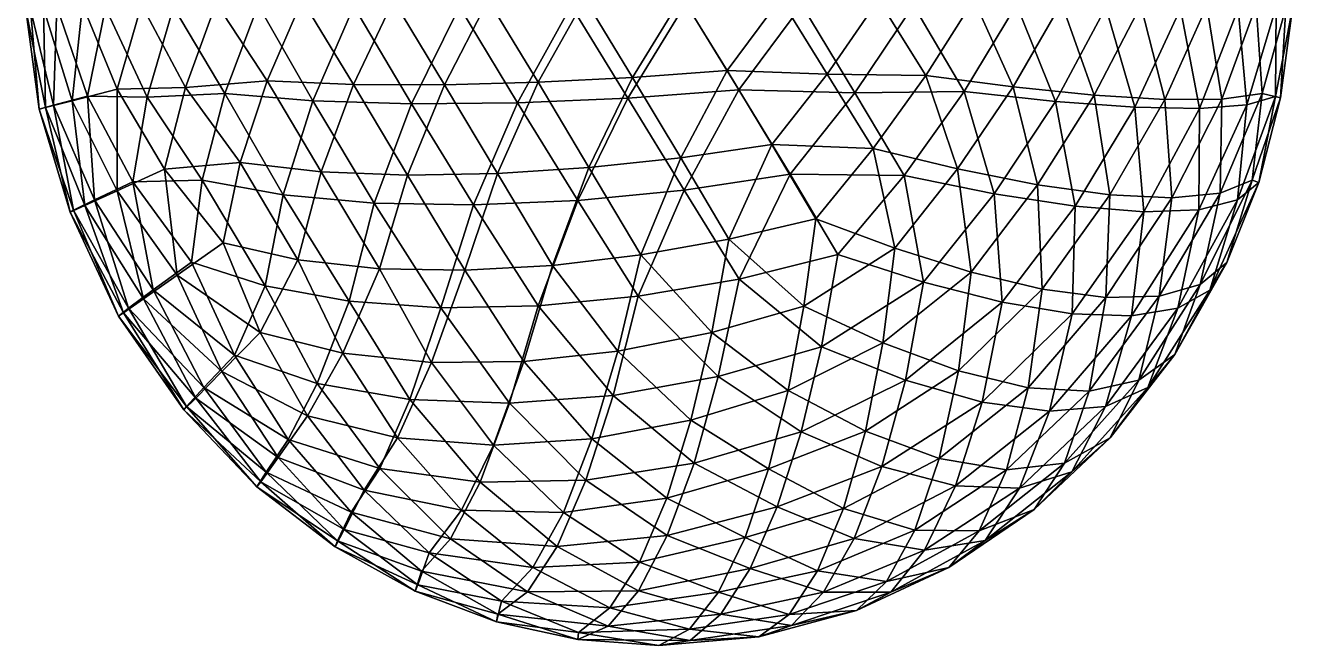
# Model space of a CAD drawing. Header units: inches. Extents: x -54 to 44, y -27 to 79.
# Drawn here: x -54 to 44.4, y -26.7 to 21.5 of the extents above; entities that cross this region are included whole.
import ezdxf

# ---------------------------------------------------------------- set-up
doc = ezdxf.new("R2010")
doc.units = ezdxf.units.IN
doc.header["$MEASUREMENT"] = 0

msp = doc.modelspace()

# ---------------------------------------------------------------- meshes
at = {"color": 16}
mesh = msp.add_polyface(dxfattribs=at)
corners = [(-41.112, 3.052, 362.147), (-40.28, 9.438, 367.464), (-45.675, 9.293, 359.608), (-38.541, 16.155, 371.897), (-44.573, 15.867, 364.758), (-49.194, 15.965, 356.4), (-35.949, 23.032, 375.38), (-42.512, 22.862, 368.993), (-47.794, 22.814, 361.355), (-51.576, 22.9, 352.575), (-39.507, 30.098, 372.212), (-45.322, 30.162, 365.319), (-49.8, 30.104, 357.28), (-52.753, 29.921, 348.195), (-38.67, 4.561, 296.868), (-43.212, 10.283, 300.451), (-37.332, 10.806, 289.007), (-46.892, 16.484, 304.821), (-41.598, 16.631, 293.07), (-49.59, 23.043, 309.812), (-44.998, 23.04, 297.997), (-39.195, 23.169, 286.654), (-35.246, 17.136, 282.07), (-51.201, 29.813, 315.247), (-47.364, 29.913, 303.639), (-42.222, 29.887, 292.237), (-35.39, 1.211, 367.464), (-52.604, 22.791, 321.361), (-53.498, 29.982, 326.883), (-53.982, 22.679, 332.502), (-54.027, 30.019, 337.945), (-53.633, 22.717, 342.969), (-50.394, 15.587, 316.109), (-52.453, 15.063, 327.16), (-52.946, 14.952, 337.685), (-51.842, 15.26, 347.478), (-46.907, 8.6, 311.312), (-49.399, 7.462, 322.095), (-50.55, 6.951, 332.502), (-50.296, 7.102, 342.318), (-48.646, 7.901, 351.39), (-42.233, 2.062, 307.16), (-44.854, 0.208, 317.501), (-46.401, -0.878, 327.608), (-46.795, -1.122, 337.262), (-46.016, -0.511, 346.307), (-44.097, 0.91, 354.63)]
mesh.append_faces([[corners[k] for k in face] for face in [(0, 1, 2, 0), (1, 3, 4, 1), (1, 4, 2, 1), (2, 4, 5, 2), (3, 6, 7, 3), (3, 7, 4, 3), (4, 7, 8, 4), (4, 8, 5, 4), (5, 8, 9, 5), (6, 10, 7, 6), (7, 11, 8, 7), (8, 12, 9, 8), (9, 12, 13, 9), (14, 15, 16, 14), (15, 17, 18, 15), (15, 18, 16, 15), (17, 19, 20, 17), (17, 20, 18, 17), (18, 20, 21, 18), (18, 21, 22, 18), (19, 23, 24, 19), (19, 24, 20, 19), (20, 25, 21, 20), (1, 0, 26, 1), (23, 19, 27, 23), (28, 27, 29, 28), (30, 29, 31, 30), (13, 31, 9, 13), (19, 17, 32, 19), (19, 32, 27, 19), (27, 32, 33, 27), (27, 33, 29, 27), (29, 33, 34, 29), (29, 34, 31, 29), (31, 34, 35, 31), (31, 35, 9, 31), (9, 35, 5, 9), (17, 15, 36, 17), (17, 36, 32, 17), (32, 36, 37, 32), (32, 37, 33, 32), (33, 37, 38, 33), (33, 38, 34, 33), (34, 38, 39, 34), (34, 39, 35, 34), (35, 39, 40, 35), (35, 40, 5, 35), (5, 40, 2, 5), (15, 14, 41, 15), (15, 41, 36, 15), (36, 41, 42, 36), (36, 42, 37, 36), (37, 42, 43, 37), (37, 43, 38, 37), (38, 43, 44, 38), (38, 44, 39, 38), (39, 44, 45, 39), (39, 45, 40, 39), (40, 45, 46, 40), (40, 46, 2, 40), (2, 46, 0, 2)]], dxfattribs={"vtx3": -1, "color": 16})
mesh = msp.add_polyface(dxfattribs=at)
corners = [(-35.79, -2.407, 300.451), (-42.233, 2.062, 307.16), (-38.67, 4.561, 296.868), (-32.849, 3.236, 289.007), (-7.995, -3.853, 278.801), (-13.076, 2.807, 272.19), (-6.209, 3.624, 269.743), (-37.332, 10.806, 289.007), (-41.598, 16.631, 293.07), (-35.246, 17.136, 282.07), (-39.195, 23.169, 286.654), (-32.518, 23.404, 276.371), (-36.08, 29.748, 281.563), (-32.573, 29.919, 377.854), (-35.949, 23.032, 375.38), (-28.499, 22.911, 380.291), (-38.541, 16.155, 371.897), (-31.684, 15.602, 377.193), (-24.021, 15.367, 381.225), (-20.301, 22.894, 383.789), (-15.785, 15.438, 383.904), (-11.615, 22.975, 385.783), (-7.224, 15.801, 385.162), (-2.714, 23.148, 386.216), (-40.28, 9.438, 367.464), (-34.011, 8.29, 372.906), (-26.922, 7.653, 377.263), (-19.219, 7.517, 380.456), (-11.117, 7.86, 382.418), (-2.842, 8.663, 383.102), (1.41, 16.442, 384.965), (-35.39, 1.211, 367.464), (-28.878, 0.036, 371.897), (-21.753, -0.476, 375.38), (-14.2, -0.344, 377.854), (-6.411, 0.407, 379.273), (-29.253, 29.515, 272.19), (-25.434, 23.37, 267.966), (-3.039, 23.673, 257.255), (-6.859, 17.41, 259.204), (-10.57, 23.518, 258.058), (-14.195, 17.034, 261.507), (-18.065, 23.414, 261.717), (-21.461, 16.836, 266.318), (-28.539, 16.853, 273.318), (-3.119, 11.167, 262.961), (-10.244, 10.418, 264.192), (-17.345, 9.955, 267.676), (-24.328, 9.822, 273.199), (-31.055, 10.083, 280.441), (-19.886, 2.426, 276.371), (-26.527, 2.544, 282.07)]
mesh.append_faces([[corners[k] for k in face] for face in [(0, 1, 2, 0), (0, 2, 3, 0), (4, 5, 6, 4), (7, 8, 9, 7), (9, 10, 11, 9), (10, 12, 11, 10), (13, 14, 15, 13), (14, 16, 17, 14), (14, 17, 15, 14), (15, 17, 18, 15), (15, 18, 19, 15), (19, 18, 20, 19), (19, 20, 21, 19), (21, 20, 22, 21), (21, 22, 23, 21), (16, 24, 25, 16), (16, 25, 17, 16), (17, 25, 26, 17), (17, 26, 18, 17), (18, 26, 27, 18), (18, 27, 20, 18), (20, 27, 28, 20), (20, 28, 22, 20), (22, 28, 29, 22), (22, 29, 30, 22), (24, 31, 25, 24), (25, 31, 32, 25), (25, 32, 26, 25), (26, 32, 33, 26), (26, 33, 27, 26), (27, 33, 34, 27), (27, 34, 28, 27), (28, 34, 35, 28), (28, 35, 29, 28), (36, 37, 11, 36), (38, 39, 40, 38), (40, 39, 41, 40), (40, 41, 42, 40), (42, 41, 43, 42), (42, 43, 37, 42), (37, 43, 44, 37), (37, 44, 11, 37), (11, 44, 9, 11), (39, 45, 46, 39), (39, 46, 41, 39), (41, 46, 47, 41), (41, 47, 43, 41), (43, 47, 48, 43), (43, 48, 44, 43), (44, 48, 49, 44), (44, 49, 9, 44), (9, 49, 7, 9), (45, 6, 46, 45), (46, 6, 5, 46), (46, 5, 47, 46), (47, 5, 50, 47), (47, 50, 48, 47), (48, 50, 51, 48), (48, 51, 49, 48), (49, 51, 3, 49), (49, 3, 7, 49), (7, 3, 2, 7)]], dxfattribs={"vtx3": -1, "color": 16})
mesh = msp.add_polyface(dxfattribs=at)
corners = [(9.094, 3.652, 378.852), (14.233, 9.796, 379.608), (5.379, 9.903, 382.492), (18.897, 16.304, 379.273), (10.41, 16.216, 382.912), (1.41, 16.442, 384.965), (22.968, 23.056, 377.854), (14.962, 22.986, 382.192), (6.306, 23.019, 385.006), (-2.714, 23.148, 386.216), (18.894, 30.086, 380.291), (10.695, 30.136, 383.789), (2.009, 30.075, 385.783), (7.378, 6.429, 270.473), (3.968, 12.186, 264.059), (11.824, 11.881, 269.16), (0.481, 17.945, 259.568), (8.274, 17.652, 263.303), (15.93, 17.562, 269.743), (-3.039, 23.673, 257.255), (4.642, 23.542, 259.492), (12.247, 23.466, 264.596), (19.647, 23.46, 272.19), (0.965, 29.531, 258.058), (8.459, 29.616, 261.717), (15.829, 29.627, 267.966), (26.343, 29.922, 375.38), (29.902, 22.832, 372.212), (25.991, 15.541, 374.32), (21.238, 8.365, 375.24), (27.515, 7.404, 369.735), (32.154, 15.091, 368.154), (15.742, 1.513, 374.921), (21.868, -0.046, 369.969), (27.306, -0.946, 364.07), (-7.224, 15.801, 385.162), (-2.842, 8.663, 383.102), (-6.411, 0.407, 379.273), (1.419, 1.748, 379.608), (-6.859, 17.41, 259.204), (-3.119, 11.167, 262.961), (0.632, 4.835, 269.16), (-6.209, 3.624, 269.743), (22.913, 29.55, 276.371), (26.474, 23.183, 281.563), (29.002, 16.03, 287.949), (22.719, 16.677, 278.127), (24.594, 9.075, 285.497), (18.384, 10.308, 276.605), (30.228, 8.29, 295.38), (24.969, 0.969, 294.082), (19.437, 2.295, 285.129), (13.514, 4.158, 277.135)]
mesh.append_faces([[corners[k] for k in face] for face in [(0, 1, 2, 0), (1, 3, 4, 1), (1, 4, 2, 1), (2, 4, 5, 2), (3, 6, 7, 3), (3, 7, 4, 3), (4, 7, 8, 4), (4, 8, 5, 4), (5, 8, 9, 5), (6, 10, 7, 6), (7, 11, 8, 7), (8, 12, 9, 8), (13, 14, 15, 13), (14, 16, 17, 14), (14, 17, 15, 14), (15, 17, 18, 15), (16, 19, 20, 16), (16, 20, 17, 16), (17, 20, 21, 17), (17, 21, 18, 17), (18, 21, 22, 18), (19, 23, 20, 19), (20, 24, 21, 20), (21, 25, 22, 21), (26, 6, 27, 26), (6, 3, 28, 6), (6, 28, 27, 6), (3, 1, 29, 3), (3, 29, 28, 3), (28, 29, 30, 28), (28, 30, 31, 28), (1, 0, 32, 1), (1, 32, 29, 1), (29, 32, 33, 29), (29, 33, 30, 29), (30, 33, 34, 30), (9, 35, 5, 9), (5, 36, 2, 5), (36, 37, 38, 36), (36, 38, 2, 36), (2, 38, 0, 2), (19, 16, 39, 19), (16, 14, 40, 16), (16, 40, 39, 16), (14, 13, 41, 14), (14, 41, 40, 14), (40, 41, 42, 40), (43, 44, 22, 43), (44, 45, 46, 44), (44, 46, 22, 44), (22, 46, 18, 22), (45, 47, 46, 45), (46, 47, 48, 46), (46, 48, 18, 46), (18, 48, 15, 18), (49, 50, 47, 49), (47, 50, 51, 47), (47, 51, 48, 47), (48, 51, 52, 48), (48, 52, 15, 48), (15, 52, 13, 15)]], dxfattribs={"vtx3": -1, "color": 16})
mesh = msp.add_polyface(dxfattribs=at)
corners = [(39.298, 3.044, 332.502), (41.277, 9.435, 326.752), (41.789, 9.256, 338.067), (42.041, 16.155, 320.949), (43.473, 15.826, 332.502), (43.087, 15.938, 343.331), (41.596, 23.002, 315.247), (43.892, 22.815, 326.883), (44.422, 22.778, 337.945), (43.148, 22.893, 348.195), (39.984, 29.784, 309.812), (42.999, 30.013, 321.361), (44.376, 30.116, 332.503), (44.028, 30.087, 342.969), (41.971, 29.927, 352.575), (32.906, 30.046, 368.993), (29.902, 22.832, 372.212), (35.716, 22.723, 365.32), (38.188, 30.049, 361.355), (40.194, 22.74, 357.28), (25.991, 15.541, 374.32), (32.154, 15.091, 368.154), (37.176, 14.992, 360.871), (40.872, 15.271, 352.565), (27.515, 7.404, 369.735), (32.872, 6.975, 363.18), (37.134, 7.129, 355.659), (40.146, 7.891, 347.256), (27.306, -0.946, 364.07), (31.899, -1.115, 357.296), (35.504, -0.506, 349.719), (37.999, 0.892, 341.421), (37.759, 22.931, 303.639), (35.392, 29.823, 297.997), (32.617, 22.998, 292.237), (29.589, 29.739, 286.654), (26.474, 23.183, 281.563), (38.933, 15.723, 309.825), (34.502, 15.692, 298.682), (29.002, 16.03, 287.949), (38.785, 8.424, 316.375), (35.037, 8.05, 305.806), (30.228, 8.29, 295.38), (24.594, 9.075, 285.497), (37.235, 1.322, 323.097), (34.06, 0.408, 313.389), (29.911, 0.307, 303.618), (24.969, 0.969, 294.082)]
mesh.append_faces([[corners[k] for k in face] for face in [(0, 1, 2, 0), (1, 3, 4, 1), (1, 4, 2, 1), (2, 4, 5, 2), (3, 6, 7, 3), (3, 7, 4, 3), (4, 7, 8, 4), (4, 8, 5, 4), (5, 8, 9, 5), (6, 10, 11, 6), (6, 11, 7, 6), (7, 11, 12, 7), (7, 12, 8, 7), (8, 12, 13, 8), (8, 13, 9, 8), (9, 13, 14, 9), (15, 16, 17, 15), (18, 17, 19, 18), (14, 19, 9, 14), (16, 20, 21, 16), (16, 21, 17, 16), (17, 21, 22, 17), (17, 22, 19, 17), (19, 22, 23, 19), (19, 23, 9, 19), (9, 23, 5, 9), (21, 24, 25, 21), (21, 25, 22, 21), (22, 25, 26, 22), (22, 26, 23, 22), (23, 26, 27, 23), (23, 27, 5, 23), (5, 27, 2, 5), (24, 28, 25, 24), (25, 29, 26, 25), (26, 30, 27, 26), (27, 30, 31, 27), (27, 31, 2, 27), (2, 31, 0, 2), (10, 6, 32, 10), (33, 32, 34, 33), (35, 34, 36, 35), (6, 3, 37, 6), (6, 37, 32, 6), (32, 37, 38, 32), (32, 38, 34, 32), (34, 38, 39, 34), (34, 39, 36, 34), (3, 1, 40, 3), (3, 40, 37, 3), (37, 40, 41, 37), (37, 41, 38, 37), (38, 41, 42, 38), (38, 42, 39, 38), (39, 42, 43, 39), (1, 0, 44, 1), (1, 44, 40, 1), (40, 44, 45, 40), (40, 45, 41, 40), (41, 45, 46, 41), (41, 46, 42, 41), (42, 46, 47, 42)]], dxfattribs={"vtx3": -1, "color": 16})
mesh = msp.add_polyface(dxfattribs=at)
corners = [(10.535, -23.991, 332.502), (17.724, -20.658, 332.502), (13.202, -22.576, 341.515), (24.351, -16.141, 332.502), (20.539, -18.569, 341.568), (15.812, -19.318, 349.943), (30.25, -10.575, 332.502), (27.271, -13.225, 341.596), (23.213, -14.481, 350.009), (18.231, -14.322, 357.611), (10.354, -18.399, 357.482), (35.274, -4.122, 332.502), (33.165, -6.676, 341.561), (29.882, -8.153, 349.962), (25.544, -8.516, 357.589), (20.305, -7.802, 364.347), (12.507, -12.822, 364.296), (14.337, -6.099, 370.152), (39.298, 3.044, 332.502), (37.999, 0.892, 341.421), (35.504, -0.506, 349.719), (31.899, -1.115, 357.296), (27.306, -0.946, 364.07), (21.868, -0.046, 369.969), (15.742, 1.513, 374.921), (7.824, -3.525, 374.921), (12.877, -21.751, 322.994), (15.064, -17.757, 313.114), (20.079, -17.805, 322.934), (16.965, -12.197, 303.191), (22.191, -13.076, 313.032), (26.687, -12.548, 322.903), (11.235, -10.063, 293.75), (12.58, -3.208, 284.842), (18.457, -5.386, 293.676), (23.877, -6.691, 303.221), (28.62, -6.965, 313.089), (32.476, -6.111, 322.942), (13.514, 4.158, 277.135), (19.437, 2.295, 285.129), (24.969, 0.969, 294.082), (29.911, 0.307, 303.618), (34.06, 0.408, 313.389), (37.235, 1.322, 323.097), (32.872, 6.975, 363.18), (37.134, 7.129, 355.659)]
mesh.append_faces([[corners[k] for k in face] for face in [(0, 1, 2, 0), (1, 3, 4, 1), (1, 4, 2, 1), (2, 4, 5, 2), (3, 6, 7, 3), (3, 7, 4, 3), (4, 7, 8, 4), (4, 8, 5, 4), (5, 8, 9, 5), (5, 9, 10, 5), (6, 11, 12, 6), (6, 12, 7, 6), (7, 12, 13, 7), (7, 13, 8, 7), (8, 13, 14, 8), (8, 14, 9, 8), (9, 14, 15, 9), (9, 15, 16, 9), (16, 15, 17, 16), (11, 18, 19, 11), (11, 19, 12, 11), (12, 19, 20, 12), (12, 20, 13, 12), (13, 20, 21, 13), (13, 21, 14, 13), (14, 21, 22, 14), (14, 22, 15, 14), (15, 22, 23, 15), (15, 23, 17, 15), (17, 23, 24, 17), (17, 24, 25, 17), (26, 27, 28, 26), (26, 28, 1, 26), (1, 28, 3, 1), (27, 29, 30, 27), (27, 30, 28, 27), (28, 30, 31, 28), (28, 31, 3, 28), (3, 31, 6, 3), (32, 33, 34, 32), (32, 34, 29, 32), (29, 34, 35, 29), (29, 35, 30, 29), (30, 35, 36, 30), (30, 36, 31, 30), (31, 36, 37, 31), (31, 37, 6, 31), (6, 37, 11, 6), (33, 38, 39, 33), (33, 39, 34, 33), (34, 39, 40, 34), (34, 40, 35, 34), (35, 40, 41, 35), (35, 41, 36, 35), (36, 41, 42, 36), (36, 42, 37, 36), (37, 42, 43, 37), (37, 43, 11, 37), (11, 43, 18, 11), (44, 22, 21, 44), (45, 21, 20, 45)]], dxfattribs={"vtx3": -1, "color": 16})
mesh = msp.add_polyface(dxfattribs=at)
corners = [(-4.803, -26.724, 332.502), (2.963, -26.035, 332.502), (-2.385, -26.32, 341.421), (10.535, -23.991, 332.502), (5.487, -25.168, 341.46), (-0.002, -24.274, 349.719), (13.202, -22.576, 341.515), (7.982, -22.583, 349.83), (2.272, -20.738, 357.296), (15.812, -19.318, 349.943), (10.354, -18.399, 357.482), (4.37, -15.938, 364.07), (18.231, -14.322, 357.611), (12.507, -12.822, 364.296), (6.236, -10.122, 369.969), (14.337, -6.099, 370.152), (7.824, -3.525, 374.921), (15.742, 1.513, 374.921), (9.094, 3.652, 378.852), (-8.747, -25.2, 346.783), (-6.405, -22.465, 354.968), (-4.164, -18.176, 362.484), (-2.082, -12.546, 369.196), (-0.209, -5.822, 374.957), (-8.369, -7.297, 373.911), (1.419, 1.748, 379.608), (-6.411, 0.407, 379.273), (-0.174, -22.574, 313.389), (-6.328, -20.241, 306.717), (1.888, -18.324, 303.618), (-4.207, -15.278, 296.385), (3.702, -12.992, 294.082), (-2.323, -9.214, 286.338), (5.23, -6.901, 285.129), (-7.995, -3.853, 278.801), (-0.708, -2.401, 277.074), (6.455, -0.349, 277.135), (-6.209, 3.624, 269.743), (0.632, 4.835, 269.16), (7.378, 6.429, 270.473), (-2.428, -25.445, 323.097), (5.302, -24.307, 323.054), (7.52, -20.926, 313.253), (12.877, -21.751, 322.994), (17.724, -20.658, 332.502), (9.526, -16.081, 303.366), (15.064, -17.757, 313.114), (11.235, -10.063, 293.75), (16.965, -12.197, 303.191), (12.58, -3.208, 284.842), (13.514, 4.158, 277.135)]
mesh.append_faces([[corners[k] for k in face] for face in [(0, 1, 2, 0), (1, 3, 4, 1), (1, 4, 2, 1), (2, 4, 5, 2), (3, 6, 4, 3), (4, 6, 7, 4), (4, 7, 5, 4), (5, 7, 8, 5), (6, 9, 7, 6), (7, 9, 10, 7), (7, 10, 8, 7), (8, 10, 11, 8), (10, 12, 13, 10), (10, 13, 11, 10), (11, 13, 14, 11), (13, 15, 14, 13), (14, 15, 16, 14), (16, 17, 18, 16), (2, 5, 19, 2), (5, 8, 20, 5), (8, 11, 21, 8), (8, 21, 20, 8), (11, 14, 22, 11), (11, 22, 21, 11), (14, 16, 23, 14), (14, 23, 22, 14), (22, 23, 24, 22), (16, 18, 25, 16), (16, 25, 23, 16), (23, 25, 26, 23), (27, 28, 29, 27), (29, 30, 31, 29), (30, 32, 31, 30), (31, 32, 33, 31), (32, 34, 35, 32), (32, 35, 33, 32), (33, 35, 36, 33), (35, 37, 38, 35), (35, 38, 36, 35), (36, 38, 39, 36), (0, 40, 1, 0), (40, 27, 41, 40), (40, 41, 1, 40), (1, 41, 3, 1), (27, 29, 42, 27), (27, 42, 41, 27), (41, 42, 43, 41), (41, 43, 3, 41), (3, 43, 44, 3), (29, 31, 45, 29), (29, 45, 42, 29), (42, 45, 46, 42), (42, 46, 43, 42), (31, 33, 47, 31), (31, 47, 45, 31), (45, 47, 48, 45), (45, 48, 46, 45), (33, 36, 49, 33), (33, 49, 47, 33), (36, 39, 50, 36), (36, 50, 49, 36)]], dxfattribs={"vtx3": -1, "color": 16})
mesh = msp.add_polyface(dxfattribs=at)
corners = [(-23.248, -20.946, 348.195), (-20.988, -18.427, 356.677), (-28.727, -16.357, 352.575), (-26.493, -12.972, 360.948), (-33.612, -10.701, 356.4), (-24.161, -7.6, 368.677), (-31.348, -6.356, 364.589), (-37.777, -4.167, 359.608), (-21.753, -0.476, 375.38), (-28.878, 0.036, 371.897), (-35.39, 1.211, 367.464), (-41.112, 3.052, 362.147), (-29.779, -18.586, 342.969), (-23.738, -22.5, 337.945), (-29.957, -19.053, 332.503), (-23.534, -22.01, 326.883), (-29.252, -17.699, 321.361), (-22.65, -19.509, 315.247), (-27.71, -14.644, 309.812), (-35.331, -13.257, 347.478), (-36.047, -14.392, 337.685), (-35.727, -14.001, 327.16), (-34.391, -12.108, 316.109), (-32.118, -8.873, 304.821), (-40.174, -6.685, 351.39), (-41.505, -8.14, 342.318), (-41.71, -8.421, 332.502), (-40.782, -7.499, 322.095), (-38.771, -5.442, 311.312), (-35.79, -2.407, 300.451), (-44.097, 0.91, 354.63), (-46.016, -0.511, 346.307), (-46.795, -1.122, 337.262), (-46.401, -0.878, 327.608), (-44.854, 0.208, 317.501), (-42.233, 2.062, 307.16), (-20.137, -16.197, 304.45), (-25.107, -10.573, 298.574), (-29.375, -4.017, 293.319), (-22.478, -4.743, 287.143), (-17.665, -11.141, 293.244), (-32.849, 3.236, 289.007), (-26.527, 2.544, 282.07), (-19.886, 2.426, 276.371)]
mesh.append_faces([[corners[k] for k in face] for face in [(0, 1, 2, 0), (1, 3, 2, 1), (2, 3, 4, 2), (3, 5, 6, 3), (3, 6, 4, 3), (4, 6, 7, 4), (5, 8, 9, 5), (5, 9, 6, 5), (6, 9, 10, 6), (6, 10, 7, 6), (7, 10, 11, 7), (0, 2, 12, 0), (0, 12, 13, 0), (13, 12, 14, 13), (13, 14, 15, 13), (15, 14, 16, 15), (15, 16, 17, 15), (17, 16, 18, 17), (2, 4, 19, 2), (2, 19, 12, 2), (12, 19, 20, 12), (12, 20, 14, 12), (14, 20, 21, 14), (14, 21, 16, 14), (16, 21, 22, 16), (16, 22, 18, 16), (18, 22, 23, 18), (4, 7, 24, 4), (4, 24, 19, 4), (19, 24, 25, 19), (19, 25, 20, 19), (20, 25, 26, 20), (20, 26, 21, 20), (21, 26, 27, 21), (21, 27, 22, 21), (22, 27, 28, 22), (22, 28, 23, 22), (23, 28, 29, 23), (7, 11, 30, 7), (7, 30, 24, 7), (24, 30, 31, 24), (24, 31, 25, 24), (25, 31, 32, 25), (25, 32, 26, 25), (26, 32, 33, 26), (26, 33, 27, 26), (27, 33, 34, 27), (27, 34, 28, 27), (28, 34, 35, 28), (28, 35, 29, 28), (17, 18, 36, 17), (18, 23, 37, 18), (18, 37, 36, 18), (23, 29, 38, 23), (23, 38, 37, 23), (37, 38, 39, 37), (37, 39, 40, 37), (29, 41, 38, 29), (38, 41, 42, 38), (38, 42, 39, 38), (39, 42, 43, 39)]], dxfattribs={"vtx3": -1, "color": 16})
mesh = msp.add_polyface(dxfattribs=at)
corners = [(-4.803, -26.724, 332.502), (-2.385, -26.32, 341.421), (-11.117, -26.246, 338.067), (-8.747, -25.2, 346.783), (-17.323, -24.291, 343.331), (-0.002, -24.274, 349.719), (-6.405, -22.465, 354.968), (-15.01, -22.546, 351.912), (-23.248, -20.946, 348.195), (-4.164, -18.176, 362.484), (-12.709, -19.027, 360.003), (-20.988, -18.427, 356.677), (-2.082, -12.546, 369.196), (-10.479, -13.868, 367.407), (-18.7, -14.024, 364.64), (-26.493, -12.972, 360.948), (-8.369, -7.297, 373.911), (-16.428, -7.903, 371.804), (-24.161, -7.6, 368.677), (-0.209, -5.822, 374.957), (-6.411, 0.407, 379.273), (-14.2, -0.344, 377.854), (-21.753, -0.476, 375.38), (-11.047, -25.708, 326.752), (-17.424, -24.887, 332.502), (-17.05, -23.259, 320.949), (-23.738, -22.5, 337.945), (-23.534, -22.01, 326.883), (-22.65, -19.509, 315.247), (-2.428, -25.445, 323.097), (-8.631, -23.79, 316.937), (-0.174, -22.574, 313.389), (-14.593, -20.666, 310.654), (-6.328, -20.241, 306.717), (-20.137, -16.197, 304.45), (-12.224, -16.382, 299.901), (-4.207, -15.278, 296.385), (1.888, -18.324, 303.618), (-25.107, -10.573, 298.574), (-17.665, -11.141, 293.244), (-10.009, -10.656, 289.093), (-2.323, -9.214, 286.338), (-22.478, -4.743, 287.143), (-15.296, -4.659, 282.219), (-7.995, -3.853, 278.801), (-19.886, 2.426, 276.371), (-13.076, 2.807, 272.19), (-6.209, 3.624, 269.743), (-0.708, -2.401, 277.074)]
mesh.append_faces([[corners[k] for k in face] for face in [(0, 1, 2, 0), (1, 3, 2, 1), (2, 3, 4, 2), (5, 6, 3, 5), (3, 6, 7, 3), (3, 7, 4, 3), (4, 7, 8, 4), (6, 9, 10, 6), (6, 10, 7, 6), (7, 10, 11, 7), (7, 11, 8, 7), (9, 12, 13, 9), (9, 13, 10, 9), (10, 13, 14, 10), (10, 14, 11, 10), (11, 14, 15, 11), (12, 16, 13, 12), (13, 16, 17, 13), (13, 17, 14, 13), (14, 17, 18, 14), (14, 18, 15, 14), (19, 20, 16, 19), (16, 20, 21, 16), (16, 21, 17, 16), (17, 21, 22, 17), (17, 22, 18, 17), (0, 2, 23, 0), (2, 4, 24, 2), (2, 24, 23, 2), (23, 24, 25, 23), (4, 8, 26, 4), (4, 26, 24, 4), (24, 26, 27, 24), (24, 27, 25, 24), (25, 27, 28, 25), (0, 23, 29, 0), (23, 25, 30, 23), (23, 30, 29, 23), (29, 30, 31, 29), (25, 28, 32, 25), (25, 32, 30, 25), (30, 32, 33, 30), (30, 33, 31, 30), (28, 34, 32, 28), (32, 34, 35, 32), (32, 35, 33, 32), (33, 35, 36, 33), (33, 36, 37, 33), (34, 38, 39, 34), (34, 39, 35, 34), (35, 39, 40, 35), (35, 40, 36, 35), (36, 40, 41, 36), (39, 42, 43, 39), (39, 43, 40, 39), (40, 43, 44, 40), (40, 44, 41, 40), (42, 45, 43, 42), (43, 45, 46, 43), (43, 46, 44, 43), (44, 47, 48, 44)]], dxfattribs={"vtx3": -1, "color": 16})

doc.saveas('drawing.dxf')
